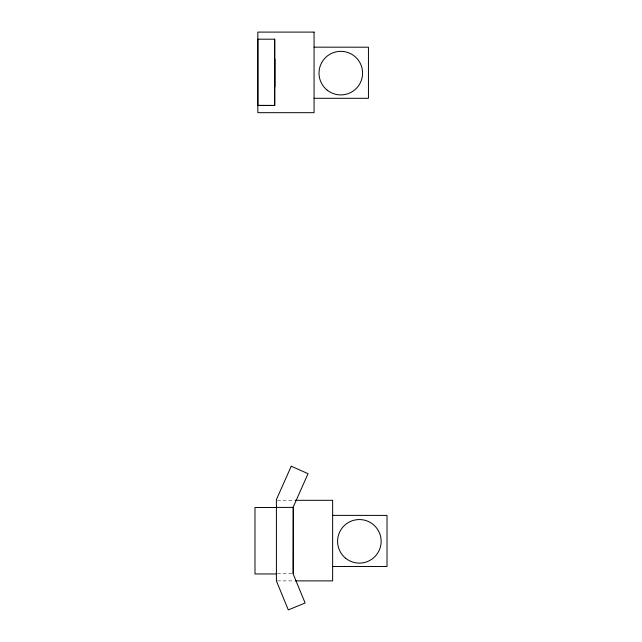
<?xml version="1.0" encoding="UTF-8"?>
<svg xmlns="http://www.w3.org/2000/svg" width="642" height="642" viewBox="0 0 642 642"><rect width="100%" height="100%" fill="white"/><g stroke="black" fill="none" stroke-linecap="round" stroke-linejoin="round"><path stroke-width="0.48" stroke-dasharray="3.21 2.41" d="M277.392 500.311L294.164 500.311M277.392 573.627L292.327 573.627M277.392 580.89L294.164 580.89"/><path stroke-width="0.96" d="M257.835 39.194L274.752 39.194L274.752 105.416L257.835 105.416L274.632 105.481L274.632 39.194M257.835 39.298L257.835 105.753M314.066 47.163L368.444 47.195L368.444 98.314L314.066 98.29M274.752 58.863L274.752 87.103M274.632 59.176L274.632 86.702M295.151 500.311L332.644 500.311L332.644 580.89L295.151 580.89M276.405 507.405L293.322 507.405L293.201 573.627M276.405 507.509L254.986 507.509L254.986 573.964L276.405 573.964M332.644 515.374L387.014 515.406L387.014 566.525L332.644 566.501M291.251 466.204L276.405 499.564L276.405 580.978L288.314 609.9L305.119 602.982L293.201 574.06L293.201 507.044L308.048 473.684L291.251 466.204M314.066 32.1L257.835 32.1L257.835 112.679L314.066 112.679L314.066 32.1M327.027 90.008A21.788 21.788 0 0 0 362.305 76.599A21.788 21.788 0 0 0 333.054 52.756A21.788 21.788 0 0 0 327.027 90.008M345.605 558.219A21.788 21.788 0 0 0 380.875 544.809A21.788 21.788 0 0 0 351.623 520.967A21.788 21.788 0 0 0 345.605 558.219"/></g></svg>
